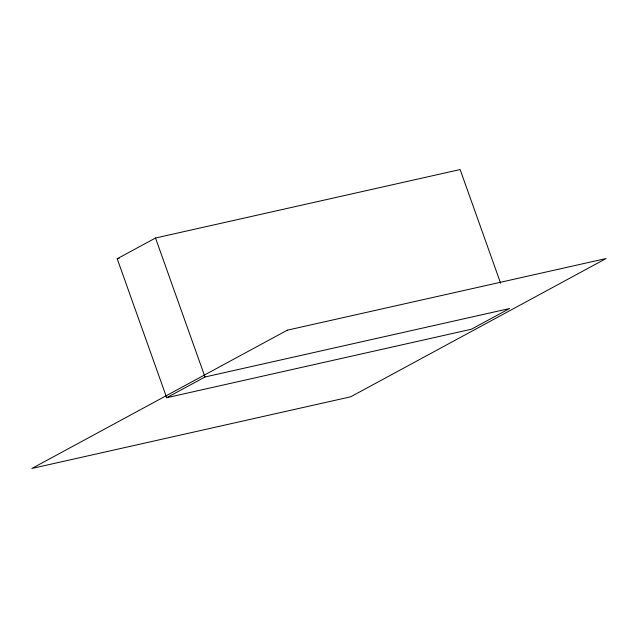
<?xml version="1.0" encoding="UTF-8"?>
<svg xmlns="http://www.w3.org/2000/svg" width="638" height="638" viewBox="0 0 638 638"><rect width="100%" height="100%" fill="white"/><g stroke="black" fill="none" stroke-linecap="round" stroke-linejoin="round"><path stroke-width="0.96" d="M166.693 397.721L204.997 376.986L509.618 308.521L471.307 329.256L166.693 397.721L117.209 258.757L155.512 238.014L460.134 169.548L500.591 283.168M117.209 258.757L119.147 258.318M155.512 238.014L204.997 376.986M287.291 330.181L31.9 468.451L350.709 396.796L606.1 258.534L287.291 330.181"/></g></svg>
